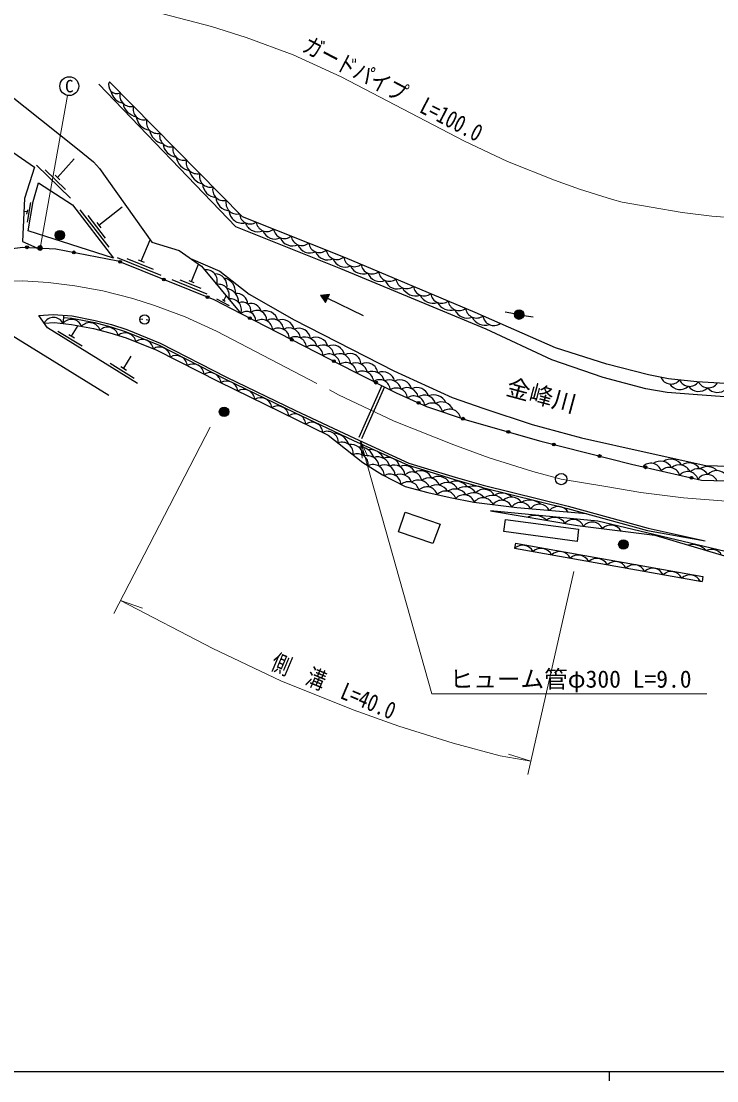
# Model space of a CAD drawing. Units: millimetres, scale not verified. Extents: x 40000 to 680000, y 20000 to 380000.
# Drawn here: x 205710 to 279393, y 204000 to 316254 of the extents above; entities that cross this region are included whole.
import ezdxf
from ezdxf.enums import TextEntityAlignment as Align

# ---------------------------------------------------------------- set-up
doc = ezdxf.new("R2010")
doc.units = ezdxf.units.MM
doc.header["$LTSCALE"] = 1000
doc.linetypes.add('CHAIN', pattern=[18.5, 12, -1.5, 3.5, -1.5])
doc.linetypes.add('DASHED', pattern=[7.5, 6, -1.5])
for name, color, linetype, lineweight in [('M-BGD', 7, 'Continuous', 25), ('M-BMK', 2, 'CHAIN', 13), ('M-BMK-SRVR', 3, 'Continuous', 25), ('M-STR-HTXT', 7, 'Continuous', 13), ('M-STR-STRC', 7, 'Continuous', 25), ('M-TTL-BAND', 7, 'Continuous', 25)]:
    doc.layers.add(name, color=color, linetype=linetype, lineweight=lineweight)
doc.layers.add('M-BMK-HTXT', color=7, linetype='Continuous')
doc.styles.add('ＭＳ ゴシック', font='')
doc.styles.get('ＭＳ ゴシック').set_extended_font_data('MS Gothic')

# ---------------------------------------------------------------- blocks, each defined once
blk = doc.blocks.new('open_arrow')
at = {"color": 0, "linetype": 'Continuous', "lineweight": -2}
blk.add_lwpolyline([(7.5, 1.25), (0, 0), (7.5, -1.25)], dxfattribs=at)

msp = doc.modelspace()

# ---------------------------------------------------------------- hatches: boundary and pattern name
at = {"layer": 'M-BGD'}
for points in [[(209407, 293892, -1), (210211, 293298, -1)], [(206483, 292295, -1), (206184, 292313, -0.41421), (206342, 292454, -0.41421)], [(211441, 291732, -1), (211146, 291789, -1)], [(216328, 290713, -1), (216050, 290825, -0.41421), (216246, 290908, -0.41421)], [(220963, 288836, -1), (220685, 288949, -0.41421), (220880, 289032, -0.41421)], [(225598, 286960, -1), (225320, 287073, -0.41421), (225515, 287156, -0.41421)], [(238361, 287348), (237424, 287240), (237932, 286445)], [(257961, 285248, -0.41421), (258537, 285659, -0.41421), (258948, 285084, -1)], [(230068, 284725, -0.41421), (229866, 284660, -0.41421), (229801, 284862, -1)], [(234518, 282445, -0.41421), (234316, 282380, -0.41421), (234251, 282582, -1)], [(238968, 280165, -0.41421), (238766, 280100, -0.41421), (238701, 280302, -1)], [(243423, 277896, -1), (243156, 278031, -1)], [(226696, 274870, -1), (227696, 274870, -1)], [(247942, 275759, -0.41421), (247744, 275683, -0.41421), (247668, 275881, -1)], [(252654, 274094, -1), (252369, 274190, -1)], [(257456, 272704, -0.41421), (257271, 272601, -0.41421), (257168, 272787, -1)], [(262276, 271375, -1), (261985, 271449, -1)], [(267123, 270150, -1), (266833, 270224, -1)], [(271980, 268963, -1), (271688, 269030, -1)], [(276856, 267854, -1), (276563, 267920, -1)], [(268998, 260822, -1), (269998, 260822, -1)]]:
    msp.add_hatch(color=256, dxfattribs=at).paths.add_polyline_path(points)
at = {"layer": 'M-STR-HTXT'}
msp.add_hatch(color=256, dxfattribs=at).paths.add_polyline_path([(207937, 292343, -0.41421), (207837, 292004, -0.41421), (207498, 292104, -1)])

# ---------------------------------------------------------------- linework, layer by layer
at = {"layer": 'M-BGD'}
for p, q in [((207342, 301007), (210917, 297510)), ((209549, 299688), (211316, 301683)), ((208267, 300522), (210412, 298424)), ((209299, 299932), (209799, 299443)), ((206385, 294975), (206740, 297045)), ((213923, 294653), (216396, 296572)), ((206356, 296046), (205989, 296109)), ((206314, 295804), (206397, 296287)), ((211920, 296265), (214977, 292308)), ((212769, 295657), (214603, 293283)), ((213709, 294930), (214137, 294376)), ((218410, 290841), (219365, 293079)), ((215867, 291223), (220502, 289347)), ((216907, 291126), (219688, 290000)), ((218086, 290972), (218734, 290710)), ((223737, 288685), (224488, 290522)), ((221658, 288879), (225365, 287378)), ((222512, 288857), (224736, 287956)), ((223477, 288790), (223996, 288580)), ((226412, 286834), (227747, 286150)), ((227019, 286759), (227331, 286599)), ((227175, 286679), (227418, 287153)), ((237424, 287240), (238361, 287348)), ((237424, 287240), (237932, 286445)), ((237932, 286445), (238361, 287348)), ((238147, 286897), (241940, 285093)), ((257961, 285248), (256975, 285412)), ((211042, 282890), (211732, 284008)), ((218280, 284726), (218603, 284683)), ((218949, 284637), (219272, 284594)), ((258948, 285084), (259934, 284921)), ((209608, 283423), (212161, 281847)), ((210745, 283074), (211340, 282707)), ((216568, 279480), (217356, 280756)), ((215134, 280012), (217686, 278436)), ((216270, 279663), (216865, 279296)), ((255421, 264381), (264625, 262833)), ((264625, 262833), (272838, 261787)), ((272838, 261787), (280550, 259498)), ((258057, 260961), (257960, 260420)), ((258057, 260961), (277926, 257421)), ((257960, 260420), (277830, 256880)), ((277926, 257421), (277830, 256880))]:
    msp.add_line(p, q, dxfattribs=at)
at = {"layer": 'M-BGD', "linetype": 'DASHED'}
for p, q in [((243911, 277648), (241374, 271906)), ((244179, 277512), (241647, 271782))]:
    msp.add_line(p, q, dxfattribs=at)
at = {"layer": 'M-BGD'}
for points in [[(202295, 310178), (211685, 302716)], [(299423, 277890), (291296, 277526), (282648, 277729), (277287, 278052), (274273, 278377), (272173, 278795), (267762, 279915), (262320, 281643), (253794, 285399), (240061, 291180), (229149, 295541), (215048, 309839)], [(299719, 276665), (299548, 276644), (291309, 276275), (282596, 276287), (277365, 276661), (274125, 276925), (271865, 277315), (267354, 278501), (261934, 280362), (254964, 283636), (239586, 290024), (228442, 294478), (213949, 309588)], [(192301, 290869), (193443, 305336), (195132, 306834), (198376, 306811), (207116, 300782), (206043, 297479), (205866, 292913), (207370, 292244)], [(211685, 302716), (213377, 301372), (214019, 300633), (219535, 292839), (222455, 291951), (224804, 290301), (228966, 285289)], [(114827, 276010), (111785, 265874), (111822, 265473), (111876, 265352), (111950, 265281), (112072, 265217), (112194, 265192), (118191, 265088), (122305, 265376), (125458, 265745), (126432, 265895), (130850, 266771), (132922, 267334), (137760, 269026), (146354, 272834), (164527, 280500), (176438, 284716), (188518, 288590), (195858, 291085), (205883, 292330), (209391, 292126), (215949, 290866), (226106, 286755), (228966, 285289)], [(223630, 291126), (226744, 289773), (229852, 287324), (234625, 284626), (245175, 279207), (251369, 276404), (254718, 275215), (259840, 273522), (265077, 272116), (272027, 270547), (278242, 269200), (280717, 269112), (282341, 269396), (284875, 269480), (289211, 268790), (301597, 268881)], [(218034, 277869), (208483, 283765), (207585, 285061), (209094, 285184), (211105, 285053), (213561, 284562), (215287, 284125), (216916, 283592), (220423, 282146), (227456, 278557), (234763, 275023), (241013, 272070), (246775, 269449), (248413, 268949), (251678, 267935), (254646, 267086), (263637, 264883), (272125, 262529), (278175, 261209)], [(228966, 285289), (241017, 279115), (245446, 276870), (248636, 275450), (252956, 273992), (260768, 271757), (270356, 269333), (277788, 267642), (284344, 267448), (290823, 267609), (299363, 268482), (301597, 268881)], [(75821, 257654), (83854, 261114), (96022, 261275), (99385, 262455), (117522, 259748), (129643, 260428), (133938, 261150), (143559, 264994), (150527, 268122), (163077, 273733), (170605, 276951), (174117, 278049), (184315, 280858), (198801, 284676), (202455, 285022), (204182, 283307), (215000, 276635)], [(208135, 284267), (209254, 284319), (211030, 284132), (213381, 283715), (215089, 283242), (216836, 282712), (220085, 281395), (226623, 278083), (238239, 272409), (241901, 269504), (243979, 268206), (246369, 266947), (248786, 266322), (251147, 265798), (253663, 265318), (258199, 264724), (265583, 264084)], [(210196, 285112), (210199, 284861), (210137, 284236)], [(210199, 284861), (211072, 284805), (213506, 284318), (215217, 283884), (216829, 283358), (220318, 281919), (227345, 278333), (234655, 274797), (240908, 271843), (246687, 269215), (248339, 268710), (251607, 267695), (254582, 266845), (263574, 264641), (272065, 262287), (278175, 261209)], [(280282, 260057), (266776, 263278), (255421, 264381)]]:
    msp.add_lwpolyline(points, dxfattribs=at)
for points in [[(215502, 291137), (206439, 294052), (206974, 297164), (207550, 299115), (211141, 296783)], [(246385, 264252), (250106, 262974), (249318, 260913), (245664, 262153)], [(264603, 261132), (256825, 262177), (256995, 263456), (264758, 262453)]]:
    msp.add_lwpolyline(points, close=True, dxfattribs=at)
for centre, radius in [((209809, 293595), 500), ((206333, 292304), 150), ((211294, 291761), 150), ((216189, 290769), 150), ((220824, 288893), 150), ((225459, 287017), 150), ((218776, 284660), 500), ((258455, 285166), 500), ((229934, 284793), 150), ((234384, 282513), 150), ((238834, 280234), 150), ((243289, 277963), 150), ((227196, 274870), 500), ((247805, 275820), 150), ((252512, 274142), 150), ((257312, 272746), 150), ((262131, 271412), 150), ((266978, 270187), 150), ((271834, 268996), 150), ((276709, 267887), 150), ((269498, 260822), 500)]:
    msp.add_circle(centre, radius, dxfattribs=at)
for centre, radius, start, end in [((215838, 309467), 873, 154.79913, 294.40806), ((216810, 309147), 1620, 190.44271, 258.76449), ((217320, 308373), 1160, 165.08879, 284.11841), ((218245, 307881), 1780, 190.43247, 258.77472), ((218725, 306949), 1160, 165.08879, 284.11841), ((219525, 306334), 1639, 187.01051, 262.19669), ((220129, 305525), 1160, 165.08879, 284.11841), ((221030, 305010), 1753, 189.83117, 259.37602), ((221533, 304101), 1160, 165.08879, 284.11841), ((222378, 303530), 1689, 188.29367, 260.91352), ((222938, 302677), 1160, 165.08879, 284.11841), ((223860, 302183), 1778, 190.3752, 258.83199), ((224342, 301253), 1160, 165.08879, 284.11841), ((225415, 300907), 1956, 193.85951, 255.34769), ((225747, 299829), 1160, 165.08879, 284.11841), ((226437, 299106), 1520, 183.44941, 265.75779), ((227151, 298405), 1160, 165.08879, 284.11841), ((227874, 297714), 1554, 184.54198, 264.66521), ((228555, 296981), 1160, 165.08879, 284.11841), ((229125, 296259), 1399, 183.77115, 283.76947), ((229972, 295912), 1135, 182.82205, 303.30097), ((230757, 295302), 1360, 197.21699, 294.09545), ((231743, 295139), 1160, 188.69938, 307.729), ((233600, 294396), 1160, 188.69938, 307.729), ((232566, 294505), 1330, 199.47354, 296.95484), ((234448, 293824), 1375, 201.56588, 294.8625), ((235457, 293654), 1160, 188.69938, 307.729), ((236299, 293066), 1363, 201.02206, 295.40632), ((237314, 292912), 1160, 188.69938, 307.729), ((239171, 292170), 1160, 188.69938, 307.729), ((238163, 292341), 1376, 201.60349, 294.82489), ((240006, 291556), 1348, 200.14594, 295.341), ((241031, 291408), 1160, 187.75721, 306.78826), ((225319, 288759), 1160, 340.19683, 99.22645), ((241921, 290943), 1469, 204.33548, 290.10921), ((242876, 290634), 1160, 187.65714, 306.68676), ((244719, 289858), 1160, 187.65714, 306.68676), ((226214, 288203), 1298, 349.31108, 90.1122), ((226912, 287573), 1490, 353.87632, 78.38025), ((243724, 290070), 1393, 201.30447, 293.03944), ((245540, 289229), 1345, 199.14791, 295.196), ((246563, 289082), 1160, 187.65714, 306.68676), ((226597, 287221), 1160, 340.19683, 99.22645), ((227147, 286378), 1621, 1.60954, 77.81373), ((228534, 286250), 1172, 1.90778, 96.85624), ((247480, 288683), 1523, 206.11939, 288.22451), ((248406, 288306), 1160, 187.65714, 306.68676), ((250249, 287530), 1160, 187.65714, 306.68676), ((227874, 285682), 1160, 340.19683, 99.22645), ((229123, 285568), 927, 349.4987, 112.5787), ((230056, 285211), 1133, 14.37979, 108.04136), ((249326, 287913), 1528, 206.27876, 288.06515), ((251207, 287227), 1603, 208.57015, 285.77376), ((252093, 286754), 1160, 187.65714, 306.68676), ((229585, 284523), 985, 356.84892, 128.89727), ((230668, 284560), 1052, 357.89496, 127.06109), ((231594, 284257), 1312, 13.85999, 109.6108), ((252961, 286235), 1428, 202.65078, 291.26391), ((253937, 285969), 1160, 187.22625, 306.25922), ((209129, 283762), 1114, 24.59691, 153.04175), ((211035, 283502), 1159, 22.2385, 141.32901), ((212963, 283160), 1159, 18.46137, 137.59333), ((231190, 283488), 1160, 3.35829, 122.38791), ((232338, 283535), 1164, 3.65257, 122.09362), ((233303, 283257), 1384, 15.79919, 108.31484), ((254856, 285568), 1529, 205.7554, 287.21181), ((255776, 285169), 1160, 186.70968, 305.7393), ((214859, 282683), 1160, 14.33448, 133.37124), ((216725, 282080), 1159, 10.68362, 129.81282), ((232970, 282577), 1160, 3.35829, 122.38791), ((234090, 282569), 1196, 6.15032, 119.59587), ((235098, 282434), 1286, 8.75869, 111.08006), ((218569, 281374), 1160, 8.42734, 127.45696), ((234750, 281665), 1160, 3.35829, 122.38791), ((235747, 281417), 1363, 15.69789, 110.0483), ((236530, 280753), 1160, 3.35829, 122.38791), ((236947, 281464), 1302, 15.78815, 116.40686), ((237659, 280764), 1185, 5.31279, 120.4334), ((238719, 280649), 1279, 11.15753, 113.97228), ((220359, 280579), 1159, 4.54454, 123.62956), ((222122, 279656), 1183, 5.39426, 120.86998), ((238310, 279841), 1160, 3.35829, 122.38791), ((239429, 279831), 1198, 6.26412, 119.48208), ((240543, 279870), 1173, 2.10983, 118.9412), ((223906, 278752), 1182, 5.36463, 120.89961), ((240090, 278929), 1160, 3.35829, 122.38791), ((241114, 278732), 1326, 14.14361, 111.91289), ((242286, 278832), 1222, 8.22014, 117.83807), ((225683, 277832), 1193, 6.28563, 120.20758), ((241875, 278021), 1160, 3.60449, 122.63411), ((242894, 277819), 1331, 14.43597, 111.80263), ((244013, 277828), 1287, 12.96226, 113.70815), ((274549, 278973), 1159, 202.20788, 321.33266), ((227469, 276913), 1209, 8.17911, 119.75463), ((243659, 277116), 1160, 3.60449, 122.63411), ((244687, 276924), 1327, 15.7787, 112.326), ((245474, 276234), 1160, 5.4566, 124.51476), ((245832, 276952), 1295, 16.52071, 115.83673), ((246555, 276181), 1251, 12.84508, 118.14289), ((247618, 276117), 1320, 19.52522, 114.32043), ((275496, 278582), 1345, 214.18168, 311.65092), ((276509, 278731), 1160, 204.54256, 323.58011), ((277471, 278382), 1348, 216.65429, 313.96206), ((278477, 278570), 1160, 207.04011, 326.06974), ((279463, 278318), 1392, 220.61607, 312.49378), ((229270, 276043), 1204, 7.82429, 120.10945), ((231070, 275170), 1201, 7.61871, 120.31503), ((247303, 275399), 1160, 6.48733, 125.51695), ((248416, 275431), 1212, 14.88849, 121.93681), ((249413, 275291), 1382, 23.76347, 113.51414), ((232872, 274303), 1195, 7.1334, 120.80034), ((249207, 274647), 1160, 11.29023, 130.358), ((250249, 274596), 1324, 22.19572, 119.97825), ((251103, 273996), 1160, 11.83494, 130.86456), ((234698, 273484), 1160, 4.45206, 123.48168), ((236495, 272606), 1160, 4.45206, 123.48168), ((238145, 271656), 1151, 355.84627, 115.38537), ((238767, 270854), 1752, 18.10646, 89.0729), ((239711, 270490), 1160, 352.05894, 111.08856), ((240621, 270016), 1395, 7.54066, 97.76488), ((241599, 269615), 1516, 15.56781, 94.97472), ((242662, 269280), 1593, 24.63546, 97.20647), ((241319, 269266), 1158, 354.14905, 113.3176), ((242335, 268945), 1297, 7.40568, 104.80555), ((243499, 268825), 1275, 12.51641, 110.19915), ((244590, 268774), 1265, 14.40731, 112.29295), ((272398, 268264), 1160, 17.66403, 136.69365), ((273434, 268311), 1336, 28.70454, 125.65315), ((274514, 268442), 1409, 33.34153, 123.80222), ((276451, 268182), 1284, 29.95819, 126.28642), ((243015, 268124), 1160, 358.94709, 118.0032), ((244173, 268099), 1154, 2.15794, 118.54868), ((245268, 268145), 1091, 1.05109, 118.73029), ((246292, 267939), 1245, 24.36575, 112.51984), ((247116, 267477), 1023, 6.94841, 137.74851), ((248064, 267430), 1205, 19.24958, 121.95743), ((274348, 267821), 1160, 17.66403, 136.69365), ((275414, 267996), 1252, 24.15578, 130.20191), ((276298, 267377), 1160, 17.66403, 136.69365), ((277386, 267619), 1217, 30.24221, 133.04921), ((278387, 267543), 1522, 45.95287, 122.76892), ((279382, 267337), 1302, 37.88561, 136.55579), ((244786, 267116), 1160, 2.71615, 121.74577), ((245868, 266995), 1269, 19.24479, 115.28157), ((246717, 266316), 1152, 12.56513, 132.0777), ((247796, 266394), 1253, 23.26912, 125.58382), ((248888, 266671), 1198, 20.51323, 129.09298), ((249900, 266620), 1395, 32.10495, 120.04422), ((250815, 266159), 1232, 24.15162, 130.81502), ((251760, 265968), 1550, 37.53554, 115.96551), ((278359, 267079), 1155, 26.46432, 145.78885), ((248676, 265761), 1160, 16.99895, 136.04379), ((249711, 265767), 1357, 30.29333, 124.24397), ((250642, 265317), 1160, 18.49652, 137.53523), ((251663, 265293), 1397, 33.31334, 123.97206), ((252615, 264920), 1160, 19.75283, 138.78613), ((252734, 265648), 1290, 29.12058, 128.08998), ((253628, 264818), 1476, 39.13928, 122.66955), ((253664, 264629), 2381, 58.50279, 106.46062), ((254749, 265473), 1196, 26.85339, 137.89587), ((256643, 264781), 1484, 45.52271, 123.85828), ((254622, 264599), 1160, 23.02447, 142.0541), ((255627, 264569), 1457, 39.19738, 125.88119), ((256605, 264339), 1160, 23.02447, 142.0541), ((257644, 264541), 1300, 33.80878, 133.1125), ((258610, 264110), 1160, 24.85815, 143.90618), ((259601, 263926), 1600, 46.17804, 123.25064), ((260609, 263924), 1160, 25.53164, 144.56126), ((260123, 262186), 1708, 44.6226, 116.28699), ((262587, 263585), 1254, 32.13076, 137.96215), ((262183, 262377), 1316, 31.00526, 129.90433), ((264199, 262308), 1160, 20.93999, 139.96961), ((266204, 262039), 1160, 23.22631, 142.25593), ((268164, 261591), 1272, 30.90178, 134.58045), ((258805, 259457), 1281, 28.56583, 131.2298), ((276842, 258845), 1956, 42.72064, 104.21121), ((260779, 259138), 1261, 27.41581, 132.37982), ((262755, 258827), 1236, 25.90535, 133.89027), ((264717, 258437), 1260, 27.39592, 132.39971), ((266685, 258078), 1265, 27.6749, 132.12073), ((278840, 259076), 1231, 29.85102, 117.08083), ((268662, 257771), 1238, 26.04063, 133.755), ((270635, 257443), 1225, 25.17393, 134.62169), ((272596, 257048), 1252, 26.87758, 132.91805), ((274568, 256714), 1241, 26.21433, 133.5813), ((276529, 256320), 1268, 27.84538, 131.95025)]:
    msp.add_arc(centre, radius, start, end, dxfattribs=at)
at = {"layer": 'M-BMK'}
msp.add_lwpolyline([(202009, 288645), (205890, 288734), (208558, 288581), (211402, 288206), (214368, 287691), (217546, 286866), (219824, 286141), (223074, 284948), (226387, 283424), (239338, 276674), (245230, 273893), (251539, 271358), (255291, 270009), (259904, 268563), (262912, 267744), (267427, 266980), (271349, 266310), (275871, 265746), (280395, 265404), (285213, 265214), (292228, 265414), (297154, 265856), (303818, 266831), (313177, 268829)], dxfattribs=at)
at = {"layer": 'M-BMK-SRVR'}
msp.add_circle((262912, 267744), 600, dxfattribs=at)
at = {"layer": 'M-STR-HTXT'}
for p, q in [((207717, 292224), (210627, 308390)), ((215539, 253507), (225726, 273251)), ((259361, 236437), (264249, 257968)), ((216247, 254879), (218561, 254058)), ((259685, 237864), (257345, 238606))]:
    msp.add_line(p, q, dxfattribs=at)
for points in [[(204517, 318711), (206408, 318754), (211381, 318468), (215928, 317870), (220717, 317037), (225869, 315699), (229545, 314530), (234530, 312700), (239596, 310370), (252679, 303551), (257236, 301400), (262210, 299401), (264857, 298450), (268332, 297360), (269370, 297078), (272457, 296556), (275734, 295995), (278859, 295606), (282117, 295360), (285377, 295231), (290458, 295376), (293637, 295661), (294972, 295856)], [(241647, 271782), (249200, 244996), (278350, 244996)], [(216247, 254879), (225997, 249797), (233224, 246386), (240867, 243315), (245725, 241568), (251475, 239766), (256454, 238411), (259685, 237864)]]:
    msp.add_lwpolyline(points, dxfattribs=at)
msp.add_circle((207717, 292224), 250, dxfattribs=at)
at = {"layer": 'M-STR-STRC'}
msp.add_circle((210804, 309374), 1000, dxfattribs=at)
at = {"layer": 'M-TTL-BAND'}
for p, q in [((40000, 205000), (579000, 205000)), ((268000, 205000), (268000, 204000))]:
    msp.add_line(p, q, dxfattribs=at)

# ---------------------------------------------------------------- block references
at = {"layer": 'M-STR-HTXT', "xscale": 240, "yscale": 240, "rotation": 285.7}
msp.add_blockref('open_arrow', (241647, 271782), dxfattribs=at)

# ---------------------------------------------------------------- texts
at = {"layer": 'M-BMK-HTXT', "style": 'ＭＳ ゴシック'}
msp.add_text('金峰川', height=1833, rotation=344.99, dxfattribs=at).set_placement((256811, 276171), align=Align.BOTTOM_LEFT)
at = {"layer": 'M-STR-HTXT', "style": 'ＭＳ ゴシック', "width": 0.8}
for s, rotation, p in [('ガードパイプ\u3000L=100.0', 332.471, (244410, 307803)), ('側\u3000溝\u3000L=40.0', 337.14, (238242, 244456))]:
    msp.add_text(s, height=1833, rotation=rotation, dxfattribs=at).set_placement(p, align=Align.BOTTOM_CENTER)
at = {"layer": 'M-STR-HTXT', "style": 'ＭＳ ゴシック'}
msp.add_text('ヒューム管φ300 L=9.0', height=1833, dxfattribs=at).set_placement((251100, 245096), align=Align.BOTTOM_LEFT)
at = {"layer": 'M-STR-STRC', "style": 'ＭＳ ゴシック'}
msp.add_text('C', height=1320, dxfattribs=at).set_placement((210804, 309374), align=Align.MIDDLE_CENTER)

doc.saveas('drawing.dxf')
